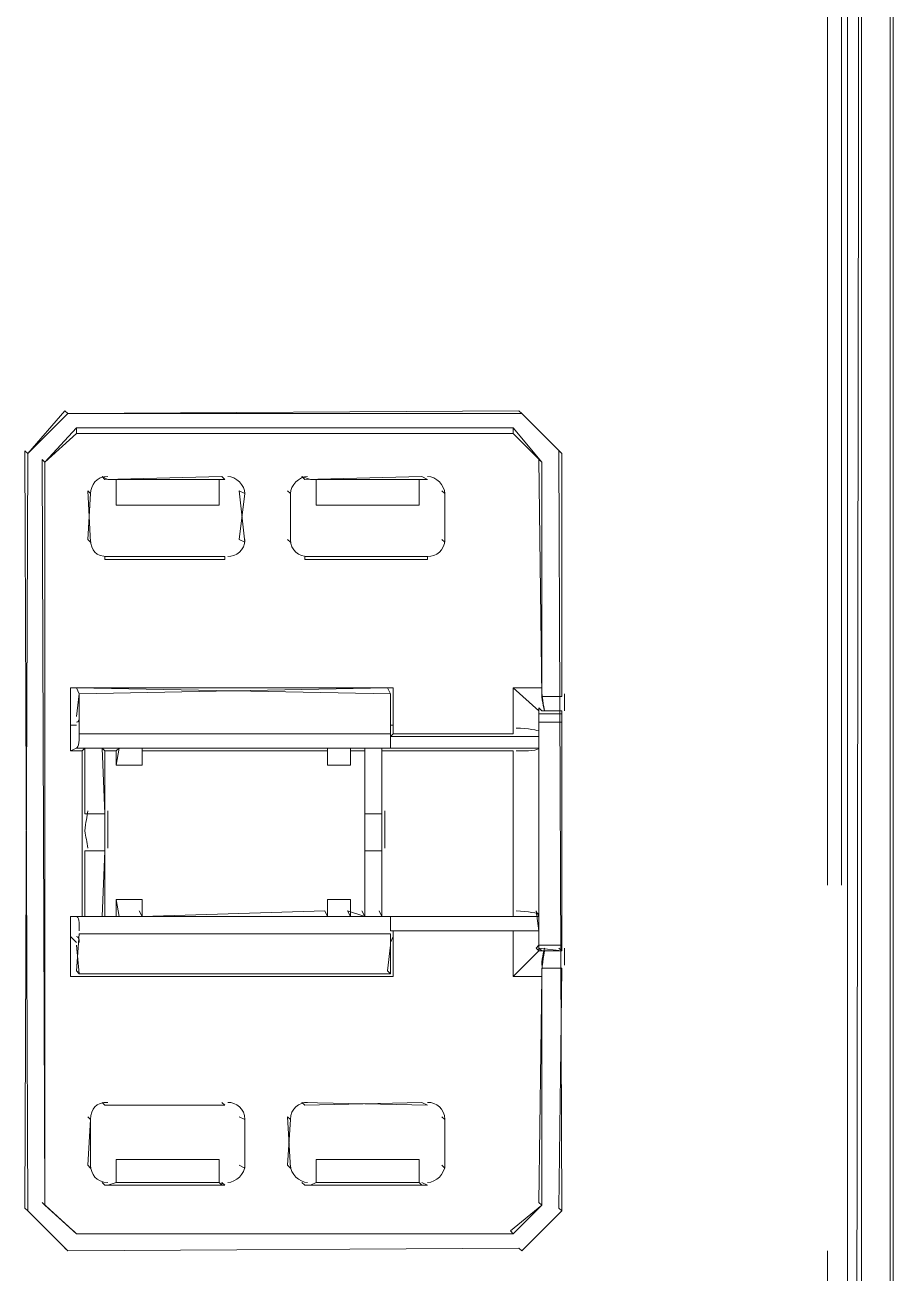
# Model space of a CAD drawing. Header units: metres. Extents: x 2999 to 3164, y 1641 to 1678.
# Drawn here: x 3003.703 to 3004.174, y 1653.195 to 1653.873 of the extents above; entities that cross this region are included whole.
import ezdxf

# ---------------------------------------------------------------- set-up
doc = ezdxf.new("R2010")
doc.units = ezdxf.units.M

msp = doc.modelspace()

# ---------------------------------------------------------------- linework, layer by layer
at = {"color": 7, "linetype": 'Continuous', "lineweight": 20, "true_color": 0x000007}
for points in [[(3004.14961, 1654.99513), (3004.1465, 1654.99823), (3004.14961, 1655.1317), (3004.1465, 1655.12704), (3004.1465, 1653.40594)], [(3004.13874, 1653.40594), (3004.13874, 1655.12704), (3004.13874, 1655.12704)], [(3004.17288, 1655.11773), (3004.17288, 1652.69204), (3004.17288, 1652.69204)], [(3004.17444, 1655.10997), (3004.17444, 1652.69049), (3004.17444, 1652.69049)], [(3004.15736, 1652.75412), (3004.15736, 1654.99978), (3004.14961, 1654.99513), (3004.14961, 1652.75412)], [(3004.15736, 1652.75412), (3004.15426, 1652.75722), (3004.15736, 1654.99978), (3004.15426, 1655.00289)], [(3004.13874, 1652.7774), (3004.13874, 1653.20729), (3004.13874, 1653.20729)]]:
    msp.add_lwpolyline(points, dxfattribs=at)
at = {"color": 7, "linetype": 'Continuous', "lineweight": 13, "true_color": 0x000007}
for points in [[(3003.7042, 1653.22901), (3003.70264, 1653.23057), (3003.7042, 1653.64028), (3003.72592, 1653.66201), (3003.72437, 1653.66356), (3003.7042, 1653.64028), (3003.70264, 1653.64183)], [(3003.72592, 1653.66201), (3003.97268, 1653.66201), (3003.97113, 1653.66356)], [(3003.97268, 1653.66201), (3003.99441, 1653.64028)], [(3003.96803, 1653.65114), (3003.96803, 1653.65425), (3003.98355, 1653.63562)], [(3003.71351, 1653.23212), (3003.71351, 1653.63562), (3003.71196, 1653.63718)], [(3003.81128, 1653.62631), (3003.80973, 1653.62786), (3003.7461, 1653.62631), (3003.74455, 1653.62786), (3003.74765, 1653.62631), (3003.75231, 1653.62631), (3003.80818, 1653.62631), (3003.80973, 1653.62631)], [(3003.92147, 1653.62631), (3003.91836, 1653.62786), (3003.85474, 1653.62631), (3003.85318, 1653.62786), (3003.85784, 1653.62631), (3003.86094, 1653.62631), (3003.91681, 1653.62631), (3003.91836, 1653.62631)], [(3003.73834, 1653.59217), (3003.73679, 1653.59372), (3003.73834, 1653.61855), (3003.73679, 1653.6201)], [(3003.82214, 1653.59217), (3003.81904, 1653.59372), (3003.82214, 1653.61855), (3003.81904, 1653.6201)], [(3003.73213, 1653.50992), (3003.73058, 1653.51302), (3003.90129, 1653.50992), (3003.90129, 1653.48819), (3003.73213, 1653.48819)], [(3003.87957, 1653.47112), (3003.87957, 1653.48043), (3003.87957, 1653.47888)], [(3003.90129, 1653.35782), (3003.73213, 1653.35782)], [(3003.92147, 1653.28644), (3003.91836, 1653.28799), (3003.85474, 1653.28644), (3003.85318, 1653.28799)], [(3003.73834, 1653.25229), (3003.73679, 1653.25384), (3003.73834, 1653.27868)], [(3003.84698, 1653.25229), (3003.84542, 1653.25384), (3003.84698, 1653.27868), (3003.84542, 1653.28023)], [(3003.93078, 1653.27868), (3003.93078, 1653.25229)], [(3003.98355, 1653.23212), (3003.96803, 1653.2166), (3003.96648, 1653.21815)], [(3003.72592, 1653.20729), (3003.7042, 1653.22901)], [(3003.73058, 1653.2166), (3003.96803, 1653.2166)]]:
    msp.add_lwpolyline(points, close=True, dxfattribs=at)
for points in [[(3003.73058, 1653.65114), (3003.71351, 1653.63562), (3003.73058, 1653.65425)], [(3003.96803, 1653.65114), (3003.73058, 1653.65114), (3003.73058, 1653.65425), (3003.96803, 1653.65425)], [(3003.99441, 1653.50836), (3003.99441, 1653.64028), (3003.99286, 1653.64183), (3003.99441, 1653.22901), (3003.99286, 1653.23057), (3003.99441, 1653.36093)], [(3003.98355, 1653.51302), (3003.98355, 1653.63562), (3003.98199, 1653.63718), (3003.98355, 1653.50836)], [(3003.80818, 1653.62631), (3003.80818, 1653.61234), (3003.75231, 1653.61234), (3003.75231, 1653.62631)], [(3003.91681, 1653.62631), (3003.91681, 1653.61234), (3003.86094, 1653.61234), (3003.86094, 1653.62631)], [(3003.84698, 1653.59217), (3003.84698, 1653.61855), (3003.84542, 1653.6201)], [(3003.84698, 1653.61855), (3003.84698, 1653.59217), (3003.84698, 1653.59217)], [(3003.93078, 1653.61855), (3003.92923, 1653.6201), (3003.92923, 1653.6201)], [(3003.93078, 1653.61855), (3003.93078, 1653.59217), (3003.92923, 1653.59372)], [(3003.93078, 1653.59217), (3003.93078, 1653.61855), (3003.93078, 1653.61855)], [(3003.84698, 1653.59217), (3003.84542, 1653.59372), (3003.84542, 1653.59372)], [(3003.7461, 1653.58441), (3003.7461, 1653.58286), (3003.7461, 1653.58286)], [(3003.7461, 1653.58286), (3003.81128, 1653.58286), (3003.81128, 1653.58441), (3003.7461, 1653.58441)], [(3003.85474, 1653.58441), (3003.85474, 1653.58286), (3003.85474, 1653.58286)], [(3003.92147, 1653.58286), (3003.92147, 1653.58441), (3003.85474, 1653.58441)], [(3003.85474, 1653.58286), (3003.92147, 1653.58286), (3003.92147, 1653.58286)], [(3003.72748, 1653.49284), (3003.72748, 1653.51302), (3003.90285, 1653.51302)], [(3003.73213, 1653.50992), (3003.73058, 1653.4975), (3003.73058, 1653.4975)], [(3003.90129, 1653.50992), (3003.89974, 1653.51302), (3003.73213, 1653.50992)], [(3003.90129, 1653.4975), (3003.90129, 1653.50992), (3003.90129, 1653.50992)], [(3003.90285, 1653.51302), (3003.90285, 1653.49284), (3003.90285, 1653.49284)], [(3003.96803, 1653.48819), (3003.96803, 1653.51302), (3003.98199, 1653.5006)], [(3003.96803, 1653.51302), (3003.98355, 1653.51302), (3003.98355, 1653.51302)], [(3003.99441, 1653.5006), (3003.98355, 1653.5006), (3003.98199, 1653.50216), (3003.98199, 1653.5006)], [(3003.98355, 1653.50836), (3003.99441, 1653.50836), (3003.99441, 1653.50836)], [(3003.98199, 1653.49905), (3003.99441, 1653.49905), (3003.99441, 1653.4944), (3003.98199, 1653.4944), (3003.98199, 1653.49905), (3003.98199, 1653.5006), (3003.98199, 1653.48819), (3003.98199, 1653.48664), (3003.98199, 1653.48043), (3003.98199, 1653.47888), (3003.98199, 1653.38886), (3003.98044, 1653.39197), (3003.98199, 1653.3811), (3003.98199, 1653.37024), (3003.98044, 1653.37179), (3003.98199, 1653.37334), (3003.98199, 1653.4944)], [(3003.99441, 1653.5006), (3003.99441, 1653.49905), (3003.99441, 1653.49905)], [(3003.73058, 1653.49284), (3003.72748, 1653.49284), (3003.72748, 1653.47888), (3003.73058, 1653.48043)], [(3003.90129, 1653.49284), (3003.90285, 1653.49284), (3003.90285, 1653.48819), (3003.90129, 1653.48664)], [(3003.98199, 1653.37334), (3003.99441, 1653.37334), (3003.99441, 1653.4944)], [(3003.90129, 1653.48664), (3003.90129, 1653.48043), (3003.90129, 1653.48043)], [(3003.90129, 1653.48664), (3003.98199, 1653.48664), (3003.98199, 1653.48664)], [(3003.96803, 1653.48819), (3003.90285, 1653.48819), (3003.90285, 1653.48819)], [(3003.73524, 1653.48043), (3003.73368, 1653.47888), (3003.72748, 1653.47888)], [(3003.73058, 1653.48043), (3003.73524, 1653.48043), (3003.74455, 1653.48043), (3003.75386, 1653.48043), (3003.76627, 1653.48043), (3003.86715, 1653.48043), (3003.87957, 1653.48043), (3003.88733, 1653.48043), (3003.89664, 1653.48043), (3003.90129, 1653.48043)], [(3003.73368, 1653.47888), (3003.73368, 1653.38886), (3003.73524, 1653.38886), (3003.73524, 1653.42456)], [(3003.73524, 1653.48043), (3003.73524, 1653.44473), (3003.73524, 1653.44473)], [(3003.74455, 1653.48043), (3003.7461, 1653.44473), (3003.73524, 1653.44473)], [(3003.75386, 1653.48043), (3003.75231, 1653.47888), (3003.7461, 1653.47888), (3003.74455, 1653.48043)], [(3003.7461, 1653.38886), (3003.7461, 1653.47888), (3003.7461, 1653.47888)], [(3003.75386, 1653.48043), (3003.75231, 1653.47112), (3003.76627, 1653.47112), (3003.76627, 1653.48043)], [(3003.75231, 1653.47112), (3003.75231, 1653.47888), (3003.75231, 1653.47888)], [(3003.76627, 1653.48043), (3003.76627, 1653.47888), (3003.86715, 1653.47888), (3003.86715, 1653.48043)], [(3003.76627, 1653.47888), (3003.76627, 1653.47112), (3003.76627, 1653.47112)], [(3003.86715, 1653.48043), (3003.86715, 1653.47112), (3003.87957, 1653.47112)], [(3003.86715, 1653.47112), (3003.86715, 1653.47888), (3003.86715, 1653.47888)], [(3003.88733, 1653.48043), (3003.88733, 1653.47888), (3003.87957, 1653.47888)], [(3003.88733, 1653.48043), (3003.88733, 1653.44473), (3003.89664, 1653.44473), (3003.89664, 1653.48043)], [(3003.88733, 1653.38886), (3003.88733, 1653.47888), (3003.88733, 1653.47888)], [(3003.96803, 1653.47888), (3003.89664, 1653.47888), (3003.89664, 1653.48043)], [(3003.89664, 1653.47888), (3003.89664, 1653.38886), (3003.89664, 1653.38886)], [(3003.90129, 1653.48043), (3003.98199, 1653.48043), (3003.98199, 1653.48043)], [(3003.96803, 1653.38886), (3003.96803, 1653.47888), (3003.96803, 1653.47888)], [(3003.73524, 1653.42456), (3003.7461, 1653.42456), (3003.74455, 1653.38886)], [(3003.89664, 1653.38886), (3003.89664, 1653.42456), (3003.88733, 1653.42456), (3003.88733, 1653.38886)], [(3003.75386, 1653.38886), (3003.75231, 1653.39818), (3003.76627, 1653.39818), (3003.76627, 1653.38886)], [(3003.75231, 1653.38886), (3003.75231, 1653.39818), (3003.75231, 1653.39818)], [(3003.86715, 1653.39818), (3003.86715, 1653.38886), (3003.8656, 1653.39197), (3003.76627, 1653.38886)], [(3003.76627, 1653.39818), (3003.76627, 1653.38886), (3003.76627, 1653.38886)], [(3003.86715, 1653.38886), (3003.86715, 1653.39818), (3003.87957, 1653.39818), (3003.87957, 1653.38886), (3003.87957, 1653.39818)], [(3003.72748, 1653.378), (3003.72748, 1653.38886), (3003.73058, 1653.38886)], [(3003.72748, 1653.38886), (3003.73368, 1653.38886), (3003.73368, 1653.38886)], [(3003.76627, 1653.38886), (3003.75386, 1653.38886), (3003.74455, 1653.38886), (3003.73524, 1653.38886), (3003.73058, 1653.38886)], [(3003.74455, 1653.38886), (3003.7461, 1653.38886), (3003.75231, 1653.38886), (3003.75386, 1653.38886)], [(3003.76627, 1653.38886), (3003.76472, 1653.39197), (3003.76472, 1653.39197)], [(3003.76627, 1653.38886), (3003.86715, 1653.38886), (3003.87957, 1653.38886), (3003.88733, 1653.38886), (3003.89664, 1653.38886), (3003.90129, 1653.38886)], [(3003.87957, 1653.38886), (3003.87801, 1653.39197), (3003.88733, 1653.38886), (3003.88577, 1653.39197)], [(3003.96803, 1653.38886), (3003.89664, 1653.38886), (3003.89509, 1653.39197)], [(3003.90129, 1653.38886), (3003.90129, 1653.3811), (3003.90129, 1653.3811)], [(3003.90129, 1653.38886), (3003.98199, 1653.38886), (3003.98199, 1653.38886)], [(3003.90129, 1653.3749), (3003.90285, 1653.378), (3003.90285, 1653.3811)], [(3003.90129, 1653.3811), (3003.98199, 1653.3811), (3003.98199, 1653.3811)], [(3003.96803, 1653.35627), (3003.96803, 1653.3811), (3003.96803, 1653.3811)], [(3003.72748, 1653.378), (3003.73058, 1653.3749), (3003.73058, 1653.3749)], [(3003.90285, 1653.35627), (3003.72748, 1653.35627), (3003.72748, 1653.378)], [(3003.73058, 1653.37334), (3003.73213, 1653.35782), (3003.73058, 1653.35938), (3003.73213, 1653.37955)], [(3003.73213, 1653.37955), (3003.90129, 1653.37955), (3003.90129, 1653.37955)], [(3003.90129, 1653.37955), (3003.90129, 1653.35782), (3003.89974, 1653.35938), (3003.90129, 1653.37334)], [(3003.90285, 1653.378), (3003.90285, 1653.35627), (3003.90285, 1653.35627)], [(3003.99441, 1653.37334), (3003.99441, 1653.37024), (3003.98199, 1653.37024)], [(3003.98355, 1653.35627), (3003.96803, 1653.35627), (3003.98199, 1653.37024)], [(3003.98199, 1653.37024), (3003.98355, 1653.37024), (3003.98199, 1653.37179), (3003.99441, 1653.37024)], [(3003.99441, 1653.37024), (3003.99286, 1653.37179), (3003.99286, 1653.37179)], [(3003.98355, 1653.36093), (3003.98355, 1653.23212), (3003.98199, 1653.23367), (3003.98355, 1653.35627)], [(3003.99441, 1653.36093), (3003.98355, 1653.36093), (3003.98355, 1653.36093)], [(3003.7461, 1653.28644), (3003.74455, 1653.28799), (3003.74455, 1653.28799)], [(3003.7461, 1653.28644), (3003.81128, 1653.28644), (3003.80973, 1653.28799)], [(3003.81128, 1653.28644), (3003.7461, 1653.28644), (3003.7461, 1653.28644)], [(3003.73834, 1653.27868), (3003.73679, 1653.28023), (3003.73679, 1653.28023)], [(3003.82214, 1653.27868), (3003.81904, 1653.28023), (3003.81904, 1653.28023)], [(3003.82214, 1653.25229), (3003.82214, 1653.27868), (3003.82214, 1653.27868)], [(3003.82214, 1653.27868), (3003.82214, 1653.25229), (3003.82214, 1653.25229)], [(3003.93078, 1653.27868), (3003.92923, 1653.28023), (3003.92923, 1653.28023)], [(3003.75231, 1653.24453), (3003.75231, 1653.25695), (3003.80818, 1653.25695), (3003.80818, 1653.24453)], [(3003.82214, 1653.25229), (3003.81904, 1653.25384), (3003.81904, 1653.25384)], [(3003.86094, 1653.24453), (3003.86094, 1653.25695), (3003.91681, 1653.25695), (3003.91681, 1653.24453)], [(3003.93078, 1653.25229), (3003.92923, 1653.25384), (3003.92923, 1653.25384)], [(3003.81128, 1653.24298), (3003.80973, 1653.24453), (3003.80973, 1653.24298), (3003.80818, 1653.24453), (3003.75231, 1653.24453), (3003.74765, 1653.24298), (3003.7461, 1653.24298), (3003.74455, 1653.24453)], [(3003.85474, 1653.24298), (3003.85318, 1653.24453), (3003.85318, 1653.24453)], [(3003.92147, 1653.24298), (3003.91836, 1653.24298), (3003.91681, 1653.24453), (3003.86094, 1653.24453), (3003.85784, 1653.24298), (3003.85474, 1653.24298)], [(3003.92147, 1653.24298), (3003.91836, 1653.24453), (3003.91836, 1653.24453)], [(3003.7461, 1653.24298), (3003.81128, 1653.24298), (3003.81128, 1653.24298)], [(3003.85474, 1653.24298), (3003.92147, 1653.24298), (3003.92147, 1653.24298)], [(3003.73058, 1653.2166), (3003.71351, 1653.23212), (3003.71196, 1653.23367), (3003.73058, 1653.2166), (3003.72903, 1653.21815)], [(3003.97268, 1653.20729), (3003.99441, 1653.22901), (3003.97268, 1653.20729), (3003.97113, 1653.20884), (3003.72592, 1653.20729), (3003.72437, 1653.20884)]]:
    msp.add_lwpolyline(points, dxfattribs=at)
for points in [[(3003.74765, 1653.62786), (3003.74144, 1653.62786), (3003.73834, 1653.62321), (3003.73834, 1653.61855)], [(3003.74765, 1653.62786), (3003.74144, 1653.62786), (3003.73834, 1653.62321), (3003.73834, 1653.61855)], [(3003.82214, 1653.61855), (3003.82214, 1653.62321), (3003.81749, 1653.62786), (3003.81283, 1653.62786)], [(3003.82214, 1653.61855), (3003.82214, 1653.62321), (3003.81749, 1653.62786), (3003.81283, 1653.62786)], [(3003.85629, 1653.62786), (3003.85163, 1653.62786), (3003.84698, 1653.62321), (3003.84698, 1653.61855)], [(3003.85629, 1653.62786), (3003.85163, 1653.62786), (3003.84698, 1653.62321), (3003.84698, 1653.61855)], [(3003.93078, 1653.61855), (3003.93078, 1653.62321), (3003.92612, 1653.62786), (3003.92147, 1653.62786)], [(3003.93078, 1653.61855), (3003.93078, 1653.62321), (3003.92612, 1653.62786), (3003.92147, 1653.62786)], [(3003.73834, 1653.59372), (3003.73834, 1653.58751), (3003.74144, 1653.58441), (3003.74765, 1653.58441)], [(3003.73834, 1653.59372), (3003.73834, 1653.58751), (3003.74144, 1653.58441), (3003.74765, 1653.58441)], [(3003.81283, 1653.58441), (3003.81749, 1653.58441), (3003.82214, 1653.58751), (3003.82214, 1653.59372)], [(3003.81283, 1653.58441), (3003.81749, 1653.58441), (3003.82214, 1653.58751), (3003.82214, 1653.59372)], [(3003.84698, 1653.59372), (3003.84698, 1653.58751), (3003.85163, 1653.58441), (3003.85629, 1653.58441)], [(3003.84698, 1653.59372), (3003.84698, 1653.58751), (3003.85163, 1653.58441), (3003.85629, 1653.58441)], [(3003.92147, 1653.58441), (3003.92612, 1653.58441), (3003.93078, 1653.58751), (3003.93078, 1653.59372)], [(3003.92147, 1653.58441), (3003.92612, 1653.58441), (3003.93078, 1653.58751), (3003.93078, 1653.59372)], [(3003.98355, 1653.51302), (3003.98355, 1653.50681), (3003.9851, 1653.5006), (3003.9851, 1653.5006)], [(3003.98355, 1653.50992), (3003.98355, 1653.50526), (3003.9851, 1653.5006), (3003.9851, 1653.5006)], [(3003.99596, 1653.5006), (3003.99596, 1653.5006), (3003.99596, 1653.50526), (3003.99596, 1653.50992)], [(3003.73058, 1653.4944), (3003.73213, 1653.4944), (3003.73213, 1653.49595), (3003.73213, 1653.4975)], [(3003.90129, 1653.4975), (3003.90129, 1653.49595), (3003.90129, 1653.4944), (3003.90129, 1653.4944)], [(3003.73058, 1653.48043), (3003.73213, 1653.48043), (3003.73213, 1653.48508), (3003.73213, 1653.48974)], [(3003.90129, 1653.48974), (3003.90129, 1653.48508), (3003.90129, 1653.48043), (3003.90129, 1653.48043)], [(3003.98199, 1653.48974), (3003.98199, 1653.48974), (3003.97579, 1653.49129), (3003.96958, 1653.49129)], [(3003.96958, 1653.47888), (3003.97579, 1653.47888), (3003.98199, 1653.47888), (3003.98199, 1653.48043)], [(3003.73213, 1653.3811), (3003.73213, 1653.38576), (3003.73213, 1653.38886), (3003.73058, 1653.38886)], [(3003.90129, 1653.38886), (3003.90129, 1653.38886), (3003.90129, 1653.38576), (3003.90129, 1653.3811)], [(3003.98199, 1653.39042), (3003.98199, 1653.39042), (3003.97579, 1653.39197), (3003.96958, 1653.39197)], [(3003.73213, 1653.3749), (3003.73213, 1653.37645), (3003.73213, 1653.378), (3003.73058, 1653.378)], [(3003.90129, 1653.378), (3003.90129, 1653.378), (3003.90129, 1653.37645), (3003.90129, 1653.3749)], [(3003.9851, 1653.37179), (3003.9851, 1653.37179), (3003.98355, 1653.36714), (3003.98355, 1653.36248)], [(3003.9851, 1653.37024), (3003.9851, 1653.37024), (3003.98355, 1653.36403), (3003.98355, 1653.35627)], [(3003.99596, 1653.36248), (3003.99596, 1653.36714), (3003.99596, 1653.37179), (3003.99596, 1653.37179)], [(3003.74765, 1653.28799), (3003.74144, 1653.28799), (3003.73834, 1653.28488), (3003.73834, 1653.27868)], [(3003.74765, 1653.28799), (3003.74144, 1653.28799), (3003.73834, 1653.28488), (3003.73834, 1653.27868)], [(3003.82214, 1653.27868), (3003.82214, 1653.28488), (3003.81749, 1653.28799), (3003.81283, 1653.28799)], [(3003.82214, 1653.27868), (3003.82214, 1653.28488), (3003.81749, 1653.28799), (3003.81283, 1653.28799)], [(3003.85629, 1653.28799), (3003.85163, 1653.28799), (3003.84698, 1653.28488), (3003.84698, 1653.27868)], [(3003.85629, 1653.28799), (3003.85163, 1653.28799), (3003.84698, 1653.28488), (3003.84698, 1653.27868)], [(3003.93078, 1653.27868), (3003.93078, 1653.28488), (3003.92612, 1653.28799), (3003.92147, 1653.28799)], [(3003.93078, 1653.27868), (3003.93078, 1653.28488), (3003.92612, 1653.28799), (3003.92147, 1653.28799)], [(3003.73834, 1653.25384), (3003.73834, 1653.24919), (3003.74144, 1653.24453), (3003.74765, 1653.24453)], [(3003.73834, 1653.25384), (3003.73834, 1653.24919), (3003.74144, 1653.24453), (3003.74765, 1653.24453)], [(3003.81283, 1653.24453), (3003.81749, 1653.24453), (3003.82214, 1653.24919), (3003.82214, 1653.25384)], [(3003.81283, 1653.24453), (3003.81749, 1653.24453), (3003.82214, 1653.24919), (3003.82214, 1653.25384)], [(3003.84698, 1653.25384), (3003.84698, 1653.24919), (3003.85163, 1653.24453), (3003.85629, 1653.24453)], [(3003.84698, 1653.25384), (3003.84698, 1653.24919), (3003.85163, 1653.24453), (3003.85629, 1653.24453)], [(3003.92147, 1653.24453), (3003.92612, 1653.24453), (3003.93078, 1653.24919), (3003.93078, 1653.25384)], [(3003.92147, 1653.24453), (3003.92612, 1653.24453), (3003.93078, 1653.24919), (3003.93078, 1653.25384)]]:
    msp.add_open_spline(points, degree=3, dxfattribs=at)
for points in [[(3003.73679, 1653.44629), (3003.73679, 1653.44318), (3003.73524, 1653.44008), (3003.73524, 1653.43542), (3003.73524, 1653.43542), (3003.73524, 1653.43232), (3003.73679, 1653.42921), (3003.73679, 1653.42611)], [(3003.74765, 1653.42611), (3003.74765, 1653.42921), (3003.74765, 1653.43232), (3003.74765, 1653.43542), (3003.74765, 1653.43542), (3003.74765, 1653.44008), (3003.74765, 1653.44318), (3003.74765, 1653.44629)], [(3003.88733, 1653.44629), (3003.88733, 1653.44318), (3003.88733, 1653.44008), (3003.88733, 1653.43542), (3003.88733, 1653.43542), (3003.88733, 1653.43232), (3003.88733, 1653.42921), (3003.88733, 1653.42611)], [(3003.89819, 1653.42611), (3003.89819, 1653.42921), (3003.89819, 1653.43232), (3003.89819, 1653.43542), (3003.89819, 1653.43542), (3003.89819, 1653.44008), (3003.89819, 1653.44318), (3003.89819, 1653.44629)]]:
    msp.add_open_spline(points, degree=3, knots=[0, 0, 0, 0, 0.125, 0.125, 0.125, 0.125001, 1, 1, 1, 1], dxfattribs=at)

doc.saveas('drawing.dxf')
